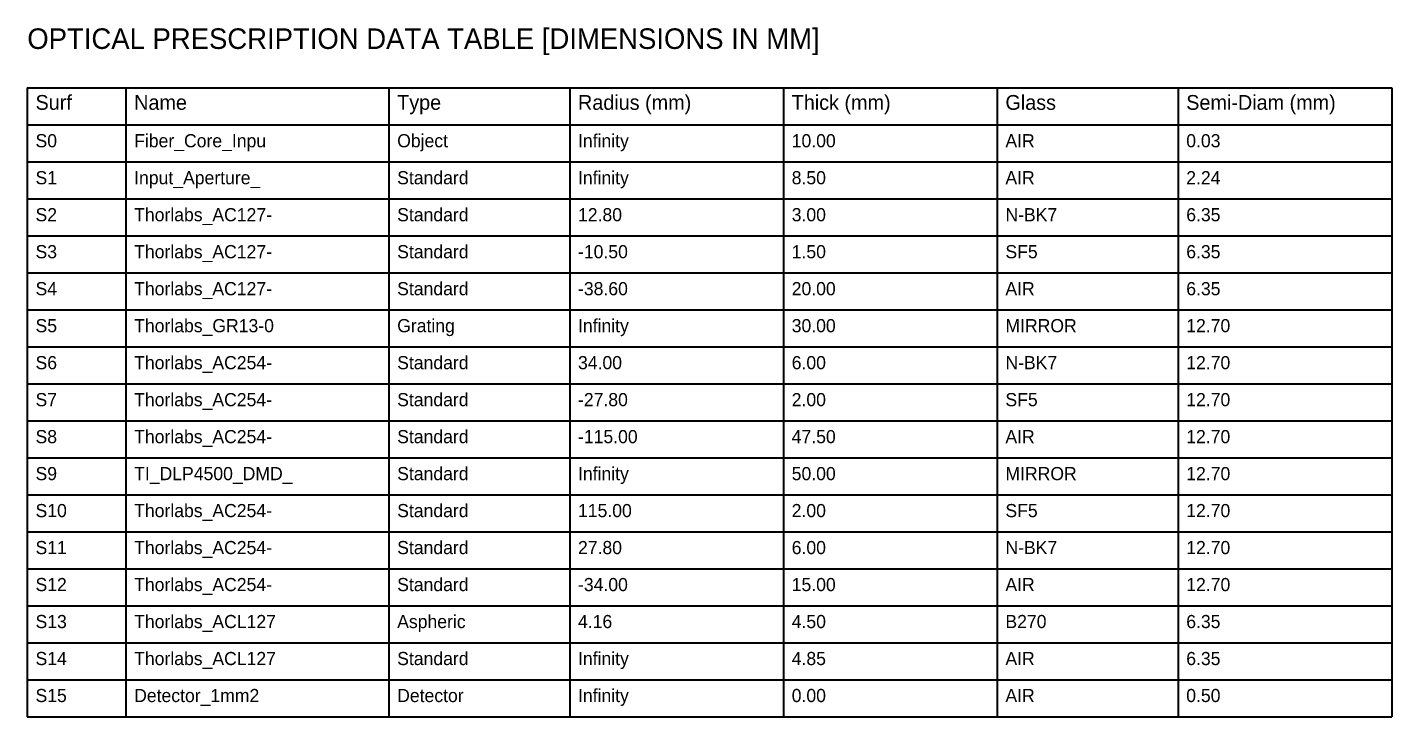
# Model space of a CAD drawing. Header units: metres. Extents: x -52 to 128, y -114 to 68.
# Drawn here: x -38.3 to 127.7, y -114.2 to -30.3 of the extents above; entities that cross this region are included whole.
import ezdxf
from ezdxf.enums import TextEntityAlignment as Align

# ---------------------------------------------------------------- set-up
doc = ezdxf.new("R2010")
doc.units = ezdxf.units.M
doc.layers.add('TITLE_BLOCK', color=7, linetype='CONTINUOUS', lineweight=35)

msp = doc.modelspace()

# ---------------------------------------------------------------- linework, layer by layer
at = {"layer": 'TITLE_BLOCK'}
for p, q in [((-38.3, -37.7), (127.7, -37.7)), ((-38.3, -37.7), (-38.3, -114.2)), ((-26.3, -37.7), (-26.3, -114.2)), ((5.7, -37.7), (5.7, -114.2)), ((27.7, -37.7), (27.7, -114.2)), ((53.7, -37.7), (53.7, -114.2)), ((79.7, -37.7), (79.7, -114.2)), ((101.7, -37.7), (101.7, -114.2)), ((127.7, -37.7), (127.7, -114.2)), ((-38.3, -42.2), (127.7, -42.2)), ((-38.3, -46.7), (127.7, -46.7)), ((-38.3, -51.2), (127.7, -51.2)), ((-38.3, -55.7), (127.7, -55.7)), ((-38.3, -60.2), (127.7, -60.2)), ((-38.3, -64.7), (127.7, -64.7)), ((-38.3, -69.2), (127.7, -69.2)), ((-38.3, -73.7), (127.7, -73.7)), ((-38.3, -78.2), (127.7, -78.2)), ((-38.3, -82.7), (127.7, -82.7)), ((-38.3, -87.2), (127.7, -87.2)), ((-38.3, -91.7), (127.7, -91.7)), ((-38.3, -96.2), (127.7, -96.2)), ((-38.3, -100.7), (127.7, -100.7)), ((-38.3, -105.2), (127.7, -105.2)), ((-38.3, -109.7), (127.7, -109.7)), ((-38.3, -114.2), (127.7, -114.2))]:
    msp.add_line(p, q, dxfattribs=at)

# ---------------------------------------------------------------- texts
for s, height, p in [('OPTICAL PRESCRIPTION DATA TABLE [DIMENSIONS IN MM]', 2.5, (-38.3, -33.7)), ('Surf', 1.8, (-37.3, -40.9)), ('Name', 1.8, (-25.3, -40.9)), ('Type', 1.8, (6.7, -40.9)), ('Radius (mm)', 1.8, (28.7, -40.9)), ('Thick (mm)', 1.8, (54.7, -40.9)), ('Glass', 1.8, (80.7, -40.9)), ('Semi-Diam (mm)', 1.8, (102.7, -40.9)), ('S0', 1.6, (-37.3, -45.4)), ('Fiber_Core_Inpu', 1.6, (-25.3, -45.4)), ('Object', 1.6, (6.7, -45.4)), ('Infinity', 1.6, (28.7, -45.4)), ('10.00', 1.6, (54.7, -45.4)), ('AIR', 1.6, (80.7, -45.4)), ('0.03', 1.6, (102.7, -45.4)), ('S1', 1.6, (-37.3, -49.9)), ('Input_Aperture_', 1.6, (-25.3, -49.9)), ('Standard', 1.6, (6.7, -49.9)), ('Infinity', 1.6, (28.7, -49.9)), ('8.50', 1.6, (54.7, -49.9)), ('AIR', 1.6, (80.7, -49.9)), ('2.24', 1.6, (102.7, -49.9)), ('S2', 1.6, (-37.3, -54.4)), ('Thorlabs_AC127-', 1.6, (-25.3, -54.4)), ('Standard', 1.6, (6.7, -54.4)), ('12.80', 1.6, (28.7, -54.4)), ('3.00', 1.6, (54.7, -54.4)), ('N-BK7', 1.6, (80.7, -54.4)), ('6.35', 1.6, (102.7, -54.4)), ('S3', 1.6, (-37.3, -58.9)), ('Thorlabs_AC127-', 1.6, (-25.3, -58.9)), ('Standard', 1.6, (6.7, -58.9)), ('-10.50', 1.6, (28.7, -58.9)), ('1.50', 1.6, (54.7, -58.9)), ('SF5', 1.6, (80.7, -58.9)), ('6.35', 1.6, (102.7, -58.9)), ('S4', 1.6, (-37.3, -63.4)), ('Thorlabs_AC127-', 1.6, (-25.3, -63.4)), ('Standard', 1.6, (6.7, -63.4)), ('-38.60', 1.6, (28.7, -63.4)), ('20.00', 1.6, (54.7, -63.4)), ('AIR', 1.6, (80.7, -63.4)), ('6.35', 1.6, (102.7, -63.4)), ('S5', 1.6, (-37.3, -67.9)), ('Thorlabs_GR13-0', 1.6, (-25.3, -67.9)), ('Grating', 1.6, (6.7, -67.9)), ('Infinity', 1.6, (28.7, -67.9)), ('30.00', 1.6, (54.7, -67.9)), ('MIRROR', 1.6, (80.7, -67.9)), ('12.70', 1.6, (102.7, -67.9)), ('S6', 1.6, (-37.3, -72.4)), ('Thorlabs_AC254-', 1.6, (-25.3, -72.4)), ('Standard', 1.6, (6.7, -72.4)), ('34.00', 1.6, (28.7, -72.4)), ('6.00', 1.6, (54.7, -72.4)), ('N-BK7', 1.6, (80.7, -72.4)), ('12.70', 1.6, (102.7, -72.4)), ('S7', 1.6, (-37.3, -76.9)), ('Thorlabs_AC254-', 1.6, (-25.3, -76.9)), ('Standard', 1.6, (6.7, -76.9)), ('-27.80', 1.6, (28.7, -76.9)), ('2.00', 1.6, (54.7, -76.9)), ('SF5', 1.6, (80.7, -76.9)), ('12.70', 1.6, (102.7, -76.9)), ('S8', 1.6, (-37.3, -81.4)), ('Thorlabs_AC254-', 1.6, (-25.3, -81.4)), ('Standard', 1.6, (6.7, -81.4)), ('-115.00', 1.6, (28.7, -81.4)), ('47.50', 1.6, (54.7, -81.4)), ('AIR', 1.6, (80.7, -81.4)), ('12.70', 1.6, (102.7, -81.4)), ('S9', 1.6, (-37.3, -85.9)), ('TI_DLP4500_DMD_', 1.6, (-25.3, -85.9)), ('Standard', 1.6, (6.7, -85.9)), ('Infinity', 1.6, (28.7, -85.9)), ('50.00', 1.6, (54.7, -85.9)), ('MIRROR', 1.6, (80.7, -85.9)), ('12.70', 1.6, (102.7, -85.9)), ('S10', 1.6, (-37.3, -90.4)), ('Thorlabs_AC254-', 1.6, (-25.3, -90.4)), ('Standard', 1.6, (6.7, -90.4)), ('115.00', 1.6, (28.7, -90.4)), ('2.00', 1.6, (54.7, -90.4)), ('SF5', 1.6, (80.7, -90.4)), ('12.70', 1.6, (102.7, -90.4)), ('S11', 1.6, (-37.3, -94.9)), ('Thorlabs_AC254-', 1.6, (-25.3, -94.9)), ('Standard', 1.6, (6.7, -94.9)), ('27.80', 1.6, (28.7, -94.9)), ('6.00', 1.6, (54.7, -94.9)), ('N-BK7', 1.6, (80.7, -94.9)), ('12.70', 1.6, (102.7, -94.9)), ('S12', 1.6, (-37.3, -99.4)), ('Thorlabs_AC254-', 1.6, (-25.3, -99.4)), ('Standard', 1.6, (6.7, -99.4)), ('-34.00', 1.6, (28.7, -99.4)), ('15.00', 1.6, (54.7, -99.4)), ('AIR', 1.6, (80.7, -99.4)), ('12.70', 1.6, (102.7, -99.4)), ('S13', 1.6, (-37.3, -103.9)), ('Thorlabs_ACL127', 1.6, (-25.3, -103.9)), ('Aspheric', 1.6, (6.7, -103.9)), ('4.16', 1.6, (28.7, -103.9)), ('4.50', 1.6, (54.7, -103.9)), ('B270', 1.6, (80.7, -103.9)), ('6.35', 1.6, (102.7, -103.9)), ('Thorlabs_ACL127', 1.6, (-25.3, -108.4)), ('Standard', 1.6, (6.7, -108.4)), ('Infinity', 1.6, (28.7, -108.4)), ('S14', 1.6, (-37.3, -108.4)), ('4.85', 1.6, (54.7, -108.4)), ('AIR', 1.6, (80.7, -108.4)), ('6.35', 1.6, (102.7, -108.4)), ('S15', 1.6, (-37.3, -112.9)), ('Detector_1mm2', 1.6, (-25.3, -112.9)), ('Detector', 1.6, (6.7, -112.9)), ('Infinity', 1.6, (28.7, -112.9)), ('0.00', 1.6, (54.7, -112.9)), ('AIR', 1.6, (80.7, -112.9)), ('0.50', 1.6, (102.7, -112.9))]:
    msp.add_text(s, height=height, dxfattribs=at).set_placement(p, align=Align.BOTTOM_LEFT)

doc.saveas('drawing.dxf')
